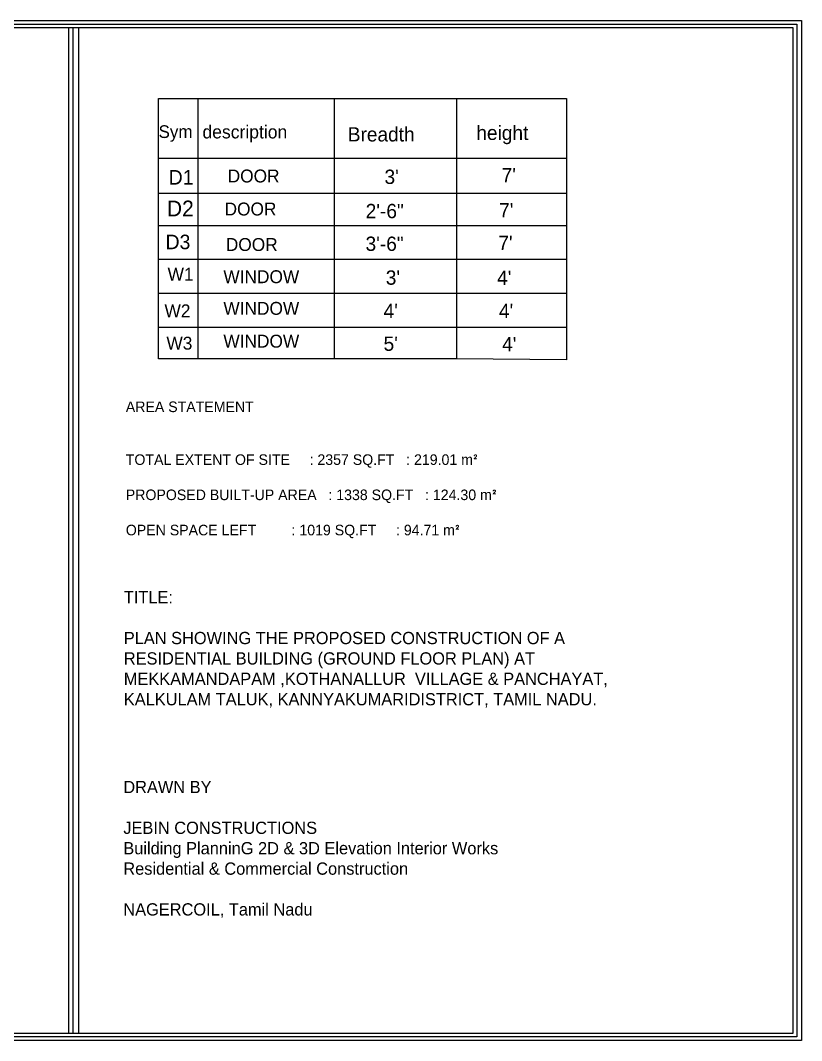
# Model space of a CAD drawing. Header units: feet. Extents: x 539 to 3482, y 328 to 1907.
# Drawn here: x 2273 to 3482, y 328 to 1907 of the extents above; entities that cross this region are included whole.
import ezdxf
from ezdxf import colors
from ezdxf.entities.mleader import LeaderData, LeaderLine
from ezdxf.math import Vec2, Vec3

# ---------------------------------------------------------------- set-up
doc = ezdxf.new("R2010")
doc.units = ezdxf.units.FT

msp = doc.modelspace()

# ---------------------------------------------------------------- linework, layer by layer
for p, q in [((2547.72, 1786.27), (2547.72, 1383.54)), ((2758.22, 1786.27), (2758.22, 1383.54)), ((2486.65, 1694.08), (3118.22, 1694.08)), ((2486.65, 1639.57), (3118.22, 1639.57)), ((2486.65, 1589.7), (3118.22, 1589.7)), ((2486.65, 1537.49), (3118.22, 1537.49)), ((2486.65, 1485.14), (3118.22, 1485.14)), ((2486.65, 1432.25), (3118.22, 1432.25))]:
    msp.add_line(p, q)
for points in [[(538.6, 1907.35), (3481.79, 1907.35), (3481.79, 327.57), (538.6, 327.57)], [(544.37, 1901.57), (3474.34, 1901.57), (3474.34, 333.34), (544.37, 333.34)], [(549.6, 1896.34), (3468.43, 1896.34), (3468.43, 338.57), (549.6, 338.57)], [(2486.65, 1786.27), (2947.51, 1786.27), (2947.51, 1383.54), (2486.65, 1383.54)]]:
    msp.add_lwpolyline(points, close=True)
at = {"layer": 'Defpoints'}
for p, q in [((2347.32, 1896.34), (2347.32, 338.57)), ((2353.89, 1896.34), (2353.89, 338.57)), ((2362.97, 1896.34), (2362.97, 338.57)), ((2947.51, 1786.27), (3118.22, 1786.27)), ((3118.22, 1786.27), (3118.22, 1381.49)), ((3118.22, 1381.49), (2947.51, 1383.46))]:
    msp.add_line(p, q, dxfattribs=at)

# ---------------------------------------------------------------- texts
at = {"attachment_point": 1}
for s, insert, char_height, width in [('Sym', (2486.65, 1744.92), 19.668, 55.0691), ('description ', (2554.64, 1744.88), 20.2871, 198.8135), ('D1', (2502.34, 1675.61), 22.473, 31.4624), ('D2', (2499.54, 1628.3), 24.368, 34.1148), ('D3', (2497.54, 1575.53), 22.473, 31.4624), ('W1', (2500.72, 1524.26), 20.002, 35.0034), ('W2', (2495.89, 1467.57), 20.002, 35.0034), ('W3', (2498.87, 1417.51), 20.002, 35.0034)]:
    msp.add_mtext(s, dxfattribs=dict(at, insert=insert, char_height=char_height, width=width))
at = {"layer": 'Defpoints', "attachment_point": 1}
for s, insert, char_height, width in [('Breadth ', (2779.56, 1741.96), 22.063, 154.4395), ('height ', (2978.35, 1744.34), 22.149, 116.2827), ('DOOR', (2593.67, 1676.4), 20.002, 77.0074), ("3'", (2836.34, 1676.23), 22.149, 27.1326), ("7'", (3017.57, 1678.81), 22.149, 27.1326), ('DOOR', (2588.84, 1625.28), 20.002, 77.0074), ('2\'-6"', (2807.19, 1623.22), 22.149, 89.15), ("7'", (3013.73, 1624.37), 22.149, 27.1326), ('DOOR', (2590.77, 1570.29), 20.002, 77.0074), ('3\'-6"', (2806.98, 1572.57), 22.149, 89.15), ("7'", (3012.45, 1573.77), 22.149, 27.1326), ('WINDOW', (2587.02, 1520.44), 20.002, 126.0122), ("3'", (2838.28, 1520.17), 22.149, 27.1326), ("4'", (3010.58, 1520.01), 22.149, 27.1326), ('WINDOW', (2587.02, 1471.44), 20.002, 126.0122), ("4'", (2834.89, 1468.55), 22.149, 27.1326), ("4'", (3013.4, 1468.55), 22.149, 27.1326), ('WINDOW', (2587.02, 1420.62), 20.002, 126.0122), ("5'", (2834.89, 1417.79), 22.149, 27.1326), ("4'", (3018.34, 1417.08), 22.149, 27.1326), ('AREA STATEMENT\\P\\P\\PTOTAL EXTENT OF SITE     : 2357 SQ.FT   : 219.01 m{\\fISOCPEUR|b0|i0|c0|p34;²}\\P\\PPROPOSED BUILT-UP AREA   : 1338 SQ.FT   : 124.30 m{\\fISOCPEUR|b0|i0|c0|p34;²}\\P\\POPEN SPACE LEFT         : 1019 SQ.FT     : 94.71 m{\\fISOCPEUR|b0|i0|c0|p34;²}', (2435.99, 1317.2), 16.3567, 916.6157), ('TITLE:\\P\\PPLAN SHOWING THE PROPOSED CONSTRUCTION OF A RESIDENTIAL BUILDING (GROUND FLOOR PLAN) AT MEKKAMANDAPAM ,KOTHANALLUR  VILLAGE & PANCHAYAT, KALKULAM TALUK, KANNYAKUMARIDISTRICT, TAMIL NADU.', (2432.92, 1023.6), 18.94773, 770.3704), ('DRAWN BY\\P\\PJEBIN CONSTRUCTIONS\\PBuilding PlanninG 2D & 3D Elevation Interior Works\\PResidential & Commercial Construction\\P\\PNAGERCOIL, Tamil Nadu', (2432.15, 729.72), 18.9477, 945.0179)]:
    msp.add_mtext(s, dxfattribs=dict(at, insert=insert, char_height=char_height, width=width))

# ---------------------------------------------------------------- leaders
ml = msp.add_multileader_mtext('Standard')
ml.set_content('PARAPET WALL', color=256)
ml.set_leader_properties()
ml.build(insert=Vec2(0, 0))
ml.multileader.update_dxf_attribs({"text_right_attachment_type": 6, "dogleg_length": 0.36, "arrow_head_size": 0.18})
ctx = ml.context
ctx.base_point, ctx.char_height, ctx.arrow_head_size, ctx.landing_gap_size, ctx.plane_origin = Vec3(2016.45, 1639.98), 12, 0.18, 0.09, Vec3(1857.71, 1632.78)
ctx.right_attachment = 6
notes = []
notes.append((ctx, [(0, (1, 1, 0), (2001.87, 1639.98), (1, 0), 14.58, [(0, [(1857.71, 1632.78)], 0, [])])]))
ctx.mtext.insert, ctx.mtext.width, ctx.mtext.flow_direction = Vec3(2016.54, 1645.98), 416.8516, 5
for ctx, leaders in notes:
    for number, flags, end, landing, length, lines in leaders:
        leader = LeaderData()
        leader.index, (leader.has_last_leader_line, leader.has_dogleg_vector, leader.attachment_direction) = number, flags
        leader.last_leader_point, leader.dogleg_vector, leader.dogleg_length = Vec3(end), Vec3(landing), length
        for number, points, colour, breaks in lines:
            line = LeaderLine()
            line.index, line.vertices, line.color, line.breaks = number, Vec3.list(points), colors.encode_raw_color(colour), breaks
            leader.lines.append(line)
        ctx.leaders.append(leader)

doc.saveas('drawing.dxf')
